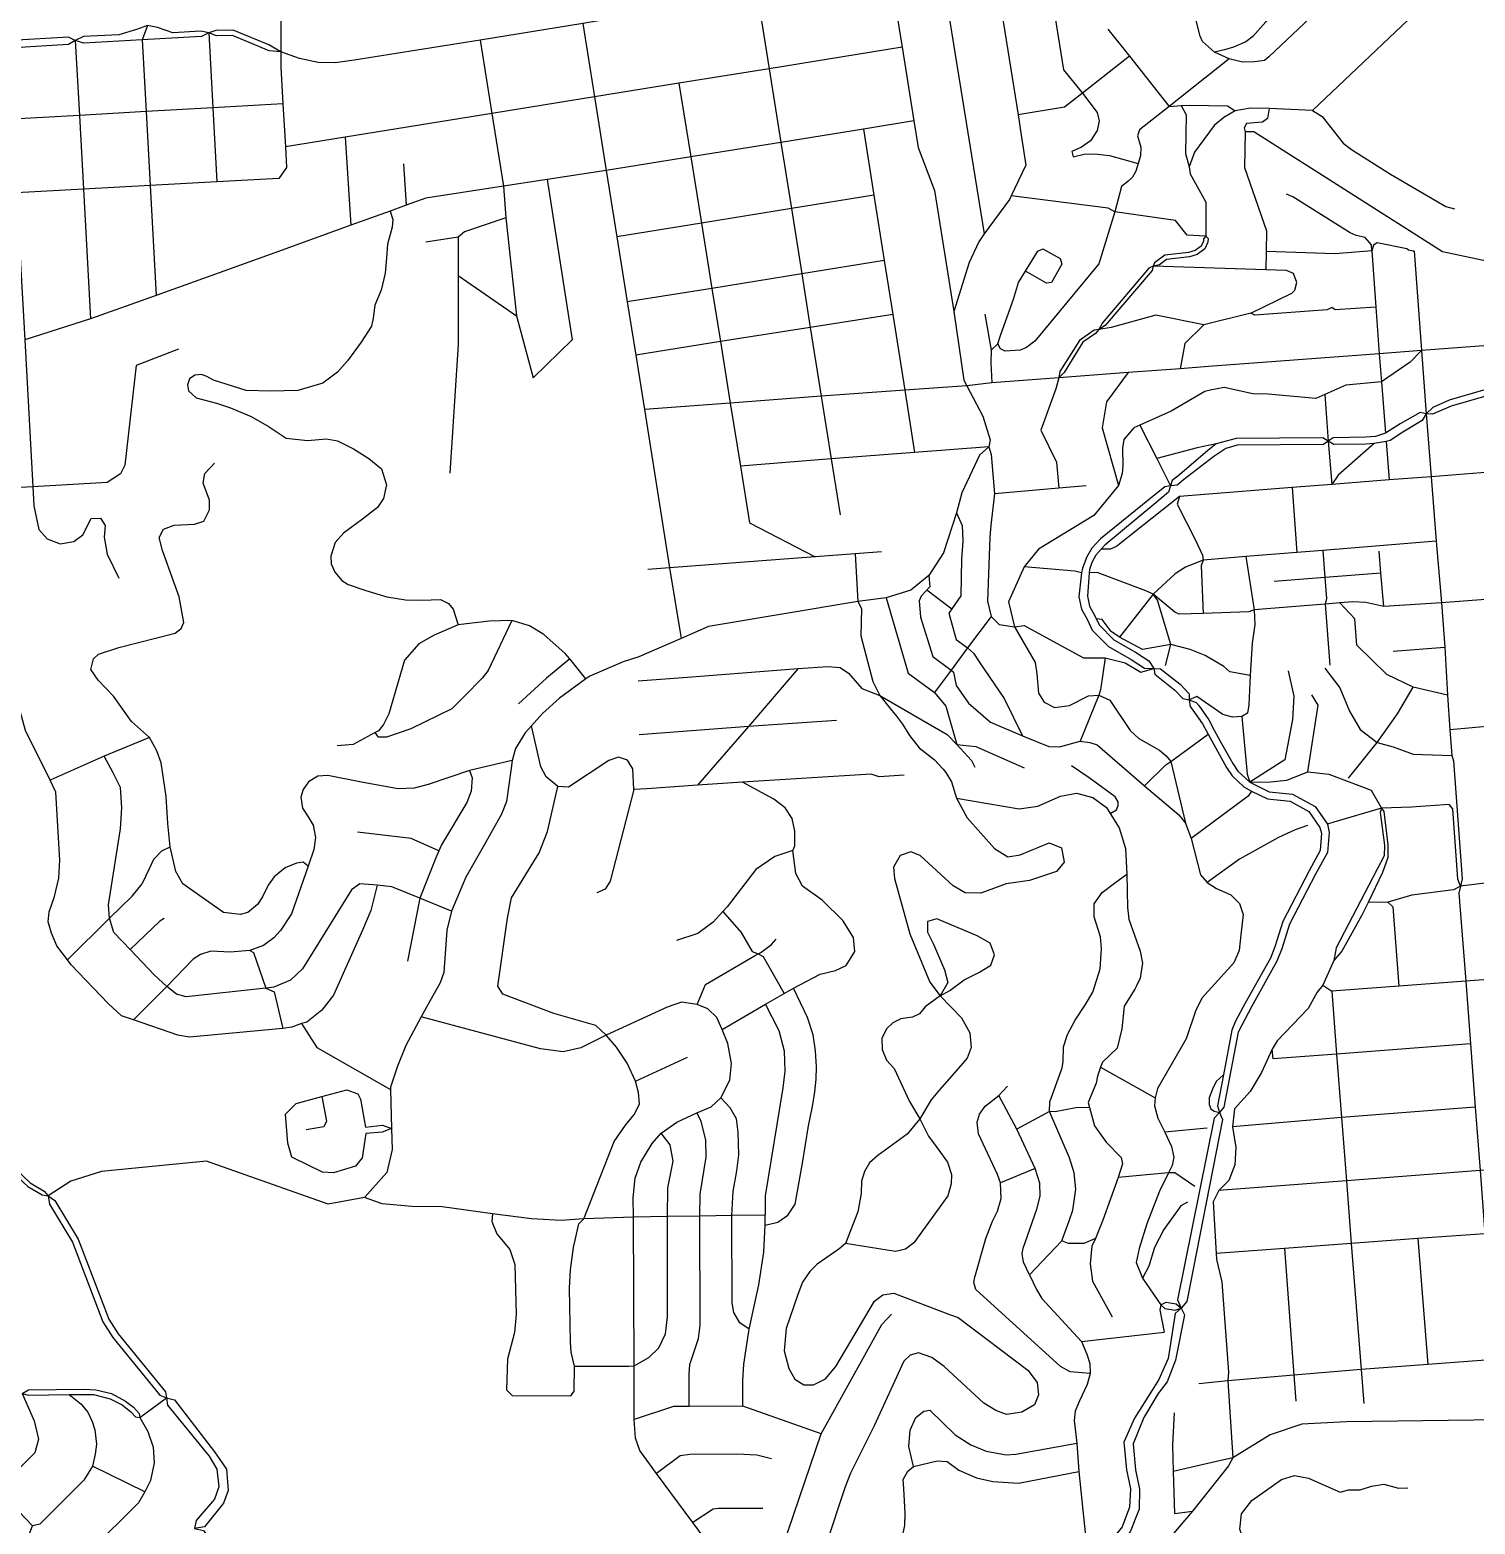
# Model space of a CAD drawing. Extents: x 0 to 264, y 89 to 356.
# Drawn here: x 92.06 to 129.51, y 171.61 to 210.33 of the extents above; entities that cross this region are included whole.
import ezdxf

# ---------------------------------------------------------------- set-up
doc = ezdxf.new("R2010")
doc.units = 0
doc.layers.get('0').update_dxf_attribs({"linetype": 'CONTINUOUS'})

msp = doc.modelspace()

# ---------------------------------------------------------------- linework, layer by layer
at = {"color": 4}
for points in [[(115.489522, 221.74178), (115.795998, 219.81473), (116.101371, 217.920756), (116.405643, 216.013549), (117.013081, 212.224496), (117.670131, 208.130069), (117.752811, 207.599799), (117.870772, 206.824792), (117.490435, 206.028838), (117.446338, 205.936232), (116.793699, 205.049879), (116.650381, 204.84152), (116.401232, 204.302431), (116.003256, 203.034635)], [(110.001623, 216.936286), (110.305895, 215.029079), (110.60796, 213.134002), (110.913333, 211.221286), (111.215399, 209.322899), (111.520772, 207.415694), (111.794174, 205.69921), (112.063169, 204.010285), (112.285859, 202.620121)], [(117.735172, 216.227423), (118.344817, 212.435062), (118.84973, 209.297544), (119.342518, 208.694514)], [(115.077215, 215.799678), (115.657091, 212.171579), (115.672529, 212.000702), (116.793699, 205.049879)], [(125.169964, 213.430556), (125.220676, 213.301572), (125.208541, 213.171484), (125.015617, 212.782328), (124.874505, 212.658856), (124.776388, 212.460417), (124.688194, 211.981963), (124.648508, 211.687613), (124.512908, 211.317197), (124.437942, 211.09671), (124.368489, 210.859689), (124.268168, 210.696528), (124.093983, 210.537778), (123.752232, 210.156338), (123.572535, 210.02625), (123.24842, 209.887343), (123.021319, 209.81348), (122.760043, 209.753951)], [(121.056798, 212.869419), (119.657811, 212.645625), (118.344817, 212.435062), (117.013081, 212.224496), (115.672526, 212.000702), (114.357325, 211.789035), (112.644149, 211.513428), (110.913333, 211.221286), (109.055738, 210.940165), (106.387855, 210.495885), (103.729894, 210.069244), (100.461188, 209.545592), (99.981631, 209.473933), (99.535147, 209.487169), (99.050077, 209.590798), (98.566111, 209.761667)], [(97.780077, 212.346867), (98.287197, 211.290738), (98.440435, 210.977647), (98.567215, 210.573056), (98.566086, 209.761667), (98.56724, 209.363688), (98.620157, 208.412292)], [(114.357325, 211.789035), (114.663801, 209.879627), (114.969174, 207.972423), (115.079419, 207.281199), (115.500548, 206.168845), (116.003256, 203.034635), (116.264532, 201.250903), (116.343907, 201.111996), (116.75401, 200.324861), (116.946937, 199.708603), (116.908351, 199.528907), (116.973395, 199.324956), (117.054974, 198.311824), (116.964576, 197.499331), (116.941433, 197.176319), (116.875289, 195.524879), (116.971199, 195.134619), (117.178447, 194.927361), (117.576422, 194.862317), (117.829982, 194.893187), (119.367873, 194.057544), (119.931214, 194.059802), (120.441641, 193.926356), (120.848436, 193.688231), (121.191294, 193.780833)], [(126.32421, 211.682101), (124.170062, 209.634887), (124.055409, 209.542284), (123.800746, 209.502595), (123.487657, 209.495991), (123.141492, 209.585289), (122.760051, 209.753951), (122.449167, 210.028454), (122.386327, 210.171772), (122.284905, 210.578567)], [(128.105738, 210.907091), (125.295643, 208.241415), (124.179982, 208.291024), (123.696016, 208.302058), (123.292526, 208.238115), (123.002588, 208.05731), (122.75454, 207.854463), (122.243012, 207.163238), (122.107412, 206.784002), (122.132784, 206.603202), (122.536272, 205.867883), (122.534014, 204.98704), (122.592482, 204.926407), (122.590224, 204.831597), (122.508645, 204.655208), (122.308002, 204.51079), (122.109563, 204.454565), (121.51756, 204.378498), (121.331248, 204.246206), (121.170294, 204.205417)], [(96.696389, 210.254452), (96.490234, 210.298549), (95.76704, 210.256659), (95.370165, 210.392258), (95.106685, 210.444072), (94.825563, 210.340442), (94.364748, 210.205947), (93.451937, 210.156338), (93.235859, 210.060424)], [(98.566111, 209.761667), (98.255226, 209.944671), (97.331389, 210.323907), (96.882701, 210.313973), (96.696389, 210.254441), (96.506769, 210.158542), (94.968881, 210.070347), (93.455242, 209.988768), (93.235859, 210.060424)], [(95.106685, 210.444072), (94.968881, 210.070347), (95.071407, 208.212752), (95.17724, 206.296728)], [(98.566111, 209.761667), (98.264046, 209.791433), (97.309339, 210.182796), (96.893724, 210.173991), (96.696389, 210.254466)], [(96.696389, 210.254452), (96.804426, 208.309766), (96.91026, 206.392639)], [(106.387855, 210.495885), (106.693228, 208.593092), (106.998603, 206.685885), (107.272006, 204.969401), (107.540998, 203.280478), (107.761484, 201.899133), (107.986381, 200.492431), (108.640121, 196.394697), (108.939982, 194.562456)], [(119.991849, 210.353673), (120.561806, 209.649218), (121.585965, 208.348351), (121.893542, 208.368192), (122.115131, 208.383632), (123.100702, 208.365993), (123.292526, 208.23811)], [(93.235859, 210.060424), (93.062778, 210.146415), (91.585519, 210.057119), (91.50394, 209.956798), (91.306605, 209.848758), (89.898801, 209.759463), (89.773125, 209.847657)], [(93.235859, 210.060424), (93.05947, 209.954591), (91.656075, 209.869704), (91.50394, 209.956798)], [(91.50394, 209.956798), (91.610877, 208.018724), (91.715607, 206.104905), (91.926173, 202.300417), (92.136736, 198.492621), (92.16318, 197.998732), (92.28996, 197.386883), (92.508242, 197.143246), (92.845585, 197.014262), (93.196159, 197.075998), (93.432077, 197.249079), (93.648155, 197.672412), (93.892895, 197.682347), (94.016367, 197.489422), (93.989923, 197.187354), (94.060478, 196.743074), (94.365851, 196.120202)], [(93.235859, 210.060424), (93.342796, 208.115738), (93.448629, 206.200815), (93.633838, 202.84171)], [(114.663801, 209.879627), (111.215399, 209.322899), (108.882657, 208.94697), (106.693228, 208.593092), (104.034167, 208.164244), (100.230782, 207.55019), (98.681867, 207.299938)], [(103.729894, 210.069244), (104.034167, 208.164244), (104.336232, 206.28019), (104.396867, 205.465494), (104.671371, 202.92329), (105.100216, 201.311535)], [(120.561806, 209.649218), (119.342518, 208.694514), (118.875088, 208.327405), (117.670131, 208.130069)], [(123.141492, 209.585278), (121.585965, 208.348351), (120.818673, 207.74091), (120.766857, 207.589879), (120.852847, 207.296633), (120.845143, 207.066224), (120.780099, 206.866685)], [(108.882657, 208.94697), (109.189131, 207.039766), (109.46474, 205.323282), (109.735936, 203.634357), (109.958629, 202.257423), (110.211085, 200.662204), (110.473465, 199.028403), (110.707178, 197.555556), (112.415947, 196.676919)], [(98.620131, 208.412292), (96.804426, 208.309766), (95.071407, 208.212752), (93.342796, 208.115738), (91.610877, 208.018724), (89.880062, 207.92171), (88.151451, 207.824697)], [(98.620131, 208.412292), (98.681867, 207.299938), (98.71053, 206.768567)], [(119.342518, 208.694514), (119.717343, 208.190702), (119.772464, 207.975731), (119.716242, 207.726579), (119.544262, 207.459792), (119.313853, 207.290018), (119.063603, 207.178673), (119.093367, 207.040869), (119.386615, 207.107014), (119.652299, 207.116948), (120.039254, 207.079463), (120.780088, 206.866696)], [(121.893542, 208.368194), (122.030242, 208.133377), (122.004898, 207.129064), (122.107424, 206.784002)], [(114.969174, 207.972423), (113.666103, 207.761857), (111.520772, 207.415694), (109.189131, 207.039766), (106.998603, 206.685885), (105.469532, 206.453272), (104.336232, 206.28019), (102.318783, 205.973717), (101.810563, 205.788508), (101.393845, 205.634167), (100.375201, 205.267058), (98.505478, 204.586857), (95.334887, 203.450252), (93.633838, 202.84171), (91.926173, 202.300417)], [(124.179982, 208.291024), (124.132577, 208.038567), (124.008004, 207.937145), (123.585772, 207.904072), (123.527343, 207.793827), (123.558213, 207.693508), (123.53507, 206.769671), (124.106127, 205.120435), (124.097322, 204.58796), (124.090695, 204.116119)], [(125.295643, 208.241415), (125.550303, 208.085972), (126.090494, 207.398056), (126.31098, 207.234897), (127.325216, 206.595486), (128.751762, 205.755435), (128.97776, 205.698107)], [(100.230782, 207.55019), (100.375201, 205.267058)], [(113.666103, 207.761857), (113.936199, 206.046476), (114.201883, 204.35204), (114.420165, 202.957467), (114.733256, 200.99955), (114.984609, 199.377873)], [(134.959547, 204.547171), (130.469349, 204.204313), (128.671283, 204.583549), (123.777595, 207.687994), (123.558213, 207.693497)], [(98.71053, 206.768567), (98.515399, 206.481937), (96.91026, 206.392639), (95.17724, 206.296728), (93.448629, 206.200815), (91.715607, 206.104905), (89.984792, 206.008994), (88.257284, 205.913081), (86.524262, 205.816067), (84.802266, 205.721258)], [(101.744419, 206.858966), (101.810563, 205.788508)], [(120.780088, 206.866685), (120.723863, 206.673758), (120.631258, 206.517215), (120.511093, 206.402562), (120.353447, 206.272474), (120.174853, 205.618732), (119.766952, 204.269357), (118.106692, 202.26955), (117.890617, 202.098673), (117.720841, 202.035833), (117.338297, 202.007171), (117.21152, 202.063395), (117.145373, 202.192379), (117.22034, 202.434912), (117.549964, 203.352135), (117.678951, 203.788699), (117.859748, 204.081944), (118.179452, 204.600088), (118.315051, 204.656312), (118.757127, 204.40606), (118.804532, 204.264949), (118.537742, 203.787595), (118.40545, 203.766654), (117.859748, 204.08195)], [(105.469532, 206.453272), (106.11776, 202.297109), (105.100216, 201.311535)], [(95.17724, 206.296728), (95.334887, 203.450252)], [(113.936199, 206.046476), (111.794174, 205.69921), (109.46474, 205.323282), (107.272006, 204.969401)], [(122.534053, 204.98704), (122.055599, 205.013484), (121.752431, 205.390516), (120.174853, 205.618718), (120.002873, 205.710234), (117.490435, 206.028838)], [(126.840147, 204.610008), (126.82691, 204.758838), (126.663749, 204.955069), (126.434444, 205.00027), (126.280105, 205.069722), (124.790719, 206.008994), (124.628664, 206.077343)], [(101.393845, 205.634167), (101.469912, 205.418092), (101.450072, 205.217449), (101.3266, 204.781988), (101.303458, 204.427006), (101.271488, 204.029028), (101.166755, 203.585851), (100.996981, 203.2), (100.957295, 202.862657), (100.913198, 202.655399), (100.645307, 202.236476), (100.291426, 201.754715), (100.03015, 201.465877), (99.655322, 201.17704), (99.001583, 200.990731), (98.294924, 200.971991), (97.668743, 200.98963), (96.817668, 201.258622), (96.643484, 201.353431), (96.507884, 201.397529), (96.339211, 201.384292), (96.199204, 201.289483), (96.14739, 201.137348), (96.174935, 200.974187), (96.370067, 200.798901), (96.89813, 200.662199), (97.263035, 200.53983), (97.793305, 200.310524), (98.26294, 200.045941), (98.706116, 199.749387), (99.255128, 199.693163), (99.752322, 199.733953), (100.035648, 199.679933), (100.443546, 199.475985), (100.845933, 199.227937), (101.173356, 198.960046), (101.299033, 198.544431), (101.221865, 198.191653), (101.071934, 197.955733), (100.682775, 197.653667), (100.188886, 197.294274), (99.9684, 197.050637), (99.860362, 196.692348), (99.869168, 196.495012), (99.966182, 196.27673), (100.146979, 196.06286), (100.311241, 195.960334), (100.76434, 195.801584), (101.315557, 195.638423), (101.794011, 195.559048), (102.216241, 195.555746), (102.703517, 195.567881), (102.908568, 195.466459), (103.034245, 195.319836), (103.164332, 194.91855)], [(104.396867, 205.465494), (103.321996, 205.098385), (103.159938, 204.957274), (102.326502, 204.827189)], [(103.159938, 204.957274), (103.158809, 203.967292), (103.157709, 202.182456), (102.94053, 198.848706)], [(122.534053, 204.98704), (122.477829, 204.919792), (122.4767, 204.858056), (122.417168, 204.731276), (122.257315, 204.616623), (122.086438, 204.567014), (121.474588, 204.489843), (121.202289, 204.295815), (121.170319, 204.205417)], [(126.840147, 204.610008), (125.88875, 204.531736), (124.097299, 204.58796)], [(127.931553, 204.597883), (127.899583, 204.597883), (127.788238, 204.622126), (127.740833, 204.656303), (126.976849, 204.81395), (126.877631, 204.755521), (126.840147, 204.609999)], [(126.840147, 204.610008), (126.943776, 203.14598), (127.028662, 201.939923), (127.08599, 201.211217), (127.189617, 199.879481)], [(127.931553, 204.597883), (128.122274, 202.022606), (128.24795, 200.38329), (128.371422, 198.752796), (128.50151, 197.079306), (128.645928, 195.486294), (128.730815, 194.33205), (128.796963, 193.090713), (128.862006, 192.19223), (128.911615, 191.526363), (128.953506, 191.38856), (129.175095, 188.329313), (129.135409, 188.143004), (129.092412, 187.958897), (129.271006, 185.681276), (129.394478, 184.057397), (129.516849, 182.412569), (129.641422, 180.777665), (129.765998, 179.13394), (129.890574, 177.505651), (130.014046, 175.878465), (130.13421, 174.314115), (130.263194, 172.614167), (130.385563, 171.016744)], [(114.201883, 204.35204), (112.063169, 204.010285), (109.735936, 203.634357), (107.540998, 203.280478)], [(121.170347, 204.205417), (121.059002, 204.159115), (119.85625, 202.742492), (119.76144, 202.571615), (119.678758, 202.46027), (119.34803, 202.243092), (118.864061, 201.451546), (118.725157, 201.314843)], [(121.170347, 204.205417), (121.142774, 204.09848), (119.931203, 202.671937), (119.761429, 202.571615)], [(123.699324, 202.989437), (124.765373, 203.510885), (124.844748, 203.588056), (124.892153, 203.789799), (124.807266, 204.021312), (124.629774, 204.099583), (124.090687, 204.116122), (121.170347, 204.205417)], [(103.158838, 203.967292), (104.671371, 202.92329)], [(114.420165, 202.957467), (112.285859, 202.620121), (109.958629, 202.257423), (107.761484, 201.899133)], [(116.806926, 202.961875), (116.9767, 202.032526), (116.961262, 201.700694), (116.988807, 201.183655)], [(126.943776, 203.14598), (125.88875, 203.078732), (125.803863, 203.134956), (125.681492, 203.076528), (123.804053, 202.93652), (123.699324, 202.989437), (122.48224, 202.688472), (121.242006, 202.93652), (120.080044, 202.622328), (119.76144, 202.571615)], [(112.285859, 202.620121), (112.569185, 200.839697), (112.829357, 199.212508), (113.060867, 197.76171)], [(119.76144, 202.571615), (119.644583, 202.549574), (119.259835, 202.282786), (118.750512, 201.479113), (118.725168, 201.314852)], [(122.48224, 202.688472), (121.993863, 202.20671), (121.874799, 201.551867)], [(117.145373, 202.192379), (116.9767, 202.032526)], [(129.855296, 202.15269), (128.122274, 202.022606)], [(95.913662, 202.055676), (94.81454, 201.638958), (94.577518, 199.510165), (94.523498, 199.050453), (94.413256, 198.823351), (94.068194, 198.599558)], [(128.122274, 202.022606), (127.028662, 201.939923), (122.603506, 201.606988), (121.874799, 201.551867), (120.52322, 201.450442), (118.725157, 201.314843), (116.988827, 201.183655), (116.343907, 201.111996), (114.733256, 200.99955), (112.569185, 200.839697), (110.211085, 200.662204), (107.986381, 200.492431)], [(128.122274, 202.022606), (127.826824, 201.723845), (127.08599, 201.211217), (126.163256, 201.121919), (125.618655, 200.883794), (125.383838, 200.781268), (124.148012, 200.893717), (123.757752, 200.89922), (123.014715, 201.068994), (122.64981, 200.994027), (122.510903, 200.965373), (121.637778, 200.453845), (120.826389, 200.091147), (120.670947, 200.022796), (120.414079, 199.720731), (120.372186, 199.492526), (120.380991, 199.032814), (120.366655, 198.837683), (120.274052, 198.522387), (119.63466, 197.745175), (118.200399, 196.873151), (117.828881, 196.417847), (117.425391, 195.512752), (117.576422, 194.862317), (118.111103, 193.940687), (118.157405, 193.648542), (118.199298, 193.148037), (118.343714, 192.908812), (118.610504, 192.769905), (118.99966, 192.820617), (119.495756, 193.077482), (119.764748, 193.088517), (120.051381, 192.958421), (120.572829, 192.177899), (120.795519, 191.967335), (121.333506, 191.670782), (121.510998, 191.523056), (121.626754, 191.375329), (122.009298, 189.777909), (122.15151, 189.379931), (122.400658, 188.437353), (122.567127, 188.235607), (122.80856, 188.082369), (123.187796, 187.921415), (123.410486, 187.694313), (123.500885, 187.405478), (123.44466, 186.88072), (123.401667, 186.473925), (123.260556, 186.158629), (122.433732, 185.242508), (122.267266, 184.904064), (122.02473, 184.189689), (121.281692, 182.897639), (121.224367, 182.655106), (121.206728, 182.450051), (121.292716, 182.12704), (121.469105, 181.765442), (121.649905, 181.396129), (121.708333, 181.121623), (121.664236, 180.903341), (121.57053, 180.718133), (121.335713, 180.241883), (121.004982, 179.396319), (120.812058, 178.755808), (120.726067, 178.388699), (120.890329, 177.9808)], [(120.52322, 201.450442), (119.962083, 200.690869), (119.852942, 200.017284), (120.274072, 198.522387)], [(118.725157, 201.314843), (118.647986, 201.033724), (118.256623, 199.958856), (118.663421, 199.133133), (118.725157, 198.455139)], [(129.946798, 200.953246), (129.73072, 200.991831), (128.837752, 200.733863), (128.415519, 200.548655), (128.24795, 200.38329), (128.139912, 200.208004), (127.643819, 199.905939), (127.315296, 199.692065), (127.206155, 199.668923), (126.89527, 199.61159), (126.6825, 199.600555), (125.855676, 199.588419), (125.710157, 199.67551)], [(125.618655, 200.883794), (125.710157, 199.67553), (125.798351, 198.551049)], [(129.946798, 200.953246), (129.788048, 200.8408), (128.891769, 200.582829), (128.408907, 200.371162), (128.24795, 200.383298)], [(128.24795, 200.38329), (128.093611, 200.418567), (127.57106, 200.12091), (127.189617, 199.879481), (126.933853, 199.796798), (126.675885, 199.779159), (125.83473, 199.76152), (125.710157, 199.67553), (125.581173, 199.584028), (123.346546, 199.56859), (123.056605, 199.482603), (122.739105, 199.279756), (121.96079, 198.672315), (121.79322, 198.535615), (121.620139, 198.512472)], [(120.826389, 200.091147), (121.261849, 199.225738), (121.620139, 198.512467)], [(116.908351, 199.528907), (114.984609, 199.377873), (112.829357, 199.212508), (110.473465, 199.028403)], [(116.908351, 199.528907), (116.673534, 199.315036), (116.210512, 198.333871), (116.070504, 197.820139), (115.739774, 196.779444), (115.356129, 196.190746), (114.892006, 195.817022), (114.249287, 195.614174), (113.515069, 195.521572), (113.613187, 195.33526), (113.597749, 194.630808), (113.902019, 193.444591), (114.083919, 193.079689), (114.323151, 192.78644), (114.516075, 192.547215), (114.67152, 192.344367), (114.852317, 192.048915), (115.110285, 191.731415), (115.498341, 191.428246), (115.72875, 191.171381), (115.80151, 191.086494), (115.94152, 190.843958), (116.073812, 190.425036), (116.353827, 189.911301), (117.06159, 189.119758), (117.406649, 188.899272), (117.724149, 188.95329), (118.474905, 189.267482), (118.791301, 189.138498), (118.866268, 188.762569), (118.662317, 188.52224), (117.962274, 188.291831), (117.362551, 188.205841), (116.704401, 187.965512), (116.302014, 187.971015), (115.987822, 188.151815), (115.136744, 188.934542), (114.890903, 189.031555), (114.6175, 188.933438), (114.441111, 188.632473), (114.470877, 188.343639), (114.865548, 186.909374), (115.386996, 185.65922), (115.654887, 185.302031), (116.205, 184.728776), (116.423282, 184.341824), (116.453048, 183.964792), (116.353827, 183.681466), (115.95144, 183.223958), (115.630633, 182.861258), (115.416762, 182.602189), (115.127924, 182.112708)], [(125.710157, 199.67553), (125.57125, 199.758213), (123.323395, 199.741674), (122.800841, 199.603871), (122.589174, 199.429689), (121.850548, 198.805713), (121.663133, 198.652474), (121.620139, 198.512467), (121.569426, 198.35151), (121.185782, 198.036217), (119.915782, 196.982292), (119.823176, 196.876458), (119.683169, 196.717708), (119.580643, 196.525885), (119.522215, 196.347292), (119.51228, 196.264609), (119.470399, 195.654967), (119.524419, 195.401407), (119.661119, 195.147847), (119.6975, 195.072883), (119.776875, 194.905314), (120.149496, 194.529383), (120.717248, 194.207474), (121.06231, 193.979272), (121.191294, 193.780833)], [(122.800841, 199.603871), (122.306952, 199.499141), (121.261849, 199.225738)], [(126.89527, 199.61159), (125.962613, 198.794689), (125.798351, 198.551049)], [(127.206155, 199.668915), (127.283326, 198.667909)], [(99.271667, 188.664452), (99.14599, 188.761466), (98.971806, 188.735022), (98.67966, 188.613756), (98.390826, 188.388859), (98.236484, 188.168373), (98.090965, 187.864104), (97.963081, 187.663461), (97.705113, 187.45951), (97.508881, 187.409901), (97.074522, 187.460599), (96.028315, 188.202536), (95.842006, 188.524444), (95.699792, 189.164956), (95.632544, 189.764678), (95.590651, 190.46803), (95.461667, 191.338951), (95.35473, 191.65204), (95.158498, 191.998202), (94.692171, 192.409411), (94.230252, 193.067562), (93.834478, 193.477665), (93.638246, 193.758786), (93.707701, 194.037701), (93.841093, 194.153454), (94.368056, 194.325435), (95.829879, 194.702467), (95.98091, 194.821528), (96.052569, 194.974766), (95.932405, 195.639532), (95.784678, 196.044123), (95.49474, 196.841181), (95.415365, 197.175216), (95.521199, 197.395702), (95.796806, 197.498231), (96.32928, 197.523574), (96.569609, 197.602949), (96.716232, 197.898399), (96.716232, 198.144243), (96.554174, 198.583011), (96.594964, 198.834364), (96.847423, 199.106663)], [(130.10224, 198.887292), (128.371422, 198.752796), (127.283326, 198.667909), (125.798351, 198.551049), (124.774192, 198.470574), (121.850548, 198.241268), (120.233282, 196.949218), (120.067917, 196.875355), (119.823176, 196.876484)], [(94.068194, 198.599558), (92.136736, 198.492621), (90.405921, 198.39671), (88.67731, 198.3008), (86.949799, 198.204887), (85.223395, 198.108976), (83.492577, 198.013063), (81.766173, 197.917153), (80.033151, 197.821242), (78.302335, 197.725329), (76.568213, 197.627215), (74.892518, 197.532405), (72.943421, 197.42216), (71.212603, 197.324046)], [(119.431813, 198.515772), (118.725157, 198.455139), (117.054974, 198.311824)], [(121.620139, 198.512467), (121.470208, 198.493727), (121.076641, 198.170715), (119.806641, 197.139941), (119.583951, 196.902919), (119.448351, 196.674717), (119.33921, 196.382572), (119.309444, 196.261304), (119.244401, 195.640633), (119.312752, 195.323133), (119.464887, 195.04091), (119.591667, 194.774123), (120.012796, 194.349689), (120.601492, 194.015651), (120.94545, 193.788549), (121.191294, 193.780845), (121.356659, 193.778576), (121.870391, 193.373982), (122.100797, 193.128141), (122.1052, 192.974903)], [(124.774192, 198.470574), (124.892153, 196.788264)], [(121.850548, 198.241268), (121.796528, 198.037317), (122.262855, 197.127814), (122.448063, 196.721016), (122.469004, 196.587621), (122.413889, 196.439897), (122.46901, 195.210687)], [(116.070504, 197.820139), (116.221535, 197.492716), (116.239174, 197.085921), (116.201692, 196.61849), (116.184053, 195.66599), (115.874269, 195.219506), (116.062785, 194.530486), (116.362647, 194.314411)], [(114.129123, 196.807006), (113.446718, 196.75519), (112.415947, 196.676919), (108.640121, 196.394697), (108.072369, 196.345088)], [(113.446718, 196.75519), (113.515069, 195.521572)], [(146.356476, 196.842284), (142.774678, 196.568881), (139.192881, 196.294375), (137.40474, 196.157675), (135.61329, 196.019869), (133.831762, 195.884272), (132.084408, 195.750877), (130.350285, 195.618585), (128.645928, 195.486294), (127.145519, 195.387076), (126.684704, 195.495113), (126.347361, 195.514953), (126.012222, 195.480779), (125.630782, 195.448812), (123.787518, 195.305494), (123.646407, 195.253681), (122.46901, 195.210687), (121.840625, 195.194149), (121.731484, 195.243758), (121.171451, 195.705676), (120.980728, 195.798282), (119.721754, 196.274532), (119.512292, 196.264598)], [(128.50151, 197.079306), (125.566839, 196.842284), (124.892153, 196.788264), (123.574748, 196.684635), (123.083063, 196.644949), (122.46901, 196.587621), (122.011502, 196.412335), (121.743611, 196.232639), (121.171451, 195.705676), (120.299426, 194.596633)], [(125.566839, 196.842284), (125.619756, 196.140036), (125.661649, 195.594331), (125.630782, 195.448812), (125.752047, 193.867924)], [(127.145519, 195.387076), (127.073863, 196.251381), (127.027562, 196.821338)], [(119.309444, 196.261301), (119.137464, 196.302091), (117.828881, 196.417847)], [(123.574748, 196.684635), (123.787518, 195.305494), (123.805157, 194.927361), (123.733498, 194.437883), (123.684992, 193.597829), (123.654123, 192.842665), (123.616641, 192.629897), (123.471119, 192.537292), (123.606718, 191.044601), (123.677274, 190.841754)], [(115.356129, 196.190746), (115.384792, 195.901911), (115.15659, 195.660478), (115.109185, 195.533699), (115.145563, 195.109262), (115.459756, 194.093925), (115.936006, 193.741147), (115.996641, 193.690435), (116.062785, 193.340965), (116.384697, 192.888966), (116.955756, 192.390669), (117.785885, 192.038994), (118.463881, 191.763385), (118.742796, 191.753479), (119.281883, 191.901202), (119.527726, 191.861502), (119.716242, 191.800869), (120.947657, 190.74474), (121.837317, 189.989576), (122.009298, 189.777909)], [(127.073863, 196.251381), (125.619756, 196.140036), (124.307865, 196.039715)], [(114.249287, 195.614174), (114.825859, 193.659565), (115.503853, 193.164576), (115.793794, 192.80849), (116.08704, 191.81079)], [(115.308724, 195.821433), (115.952544, 195.331952)], [(121.493359, 193.863516), (121.626754, 194.40591), (121.282796, 195.555746), (121.171451, 195.705676)], [(113.515069, 195.521572), (109.648845, 194.867829), (108.939982, 194.562456), (107.840859, 194.08841), (107.436268, 193.952814), (106.569756, 193.585702), (106.471641, 193.514046), (105.79034, 193.017953), (105.342752, 192.613359), (105.059426, 192.299167)], [(128.796963, 193.090713), (127.91171, 193.30348), (127.227101, 193.624287), (126.448783, 194.390478), (126.39697, 195.072883), (126.012222, 195.480782)], [(106.471641, 193.514046), (106.051615, 194.031085), (105.934756, 194.175504), (105.376926, 194.667189), (105.010921, 194.892083), (104.554514, 195.029887), (103.963611, 195.011147), (103.164349, 194.918542), (102.537065, 194.650651), (102.141294, 194.419141), (101.767569, 193.999115), (101.366283, 192.607847), (101.221867, 192.33224), (101.092881, 192.171286), (101.010201, 192.126085), (100.442449, 191.814097), (100.023524, 191.776615)], [(104.554514, 195.029887), (103.934949, 193.732328), (103.779506, 193.529481), (103.323099, 193.067562), (102.994576, 192.734627), (101.935139, 192.223099), (101.301242, 192.004817), (101.09178, 192.003688), (101.010201, 192.126057)], [(116.971188, 195.134619), (116.362647, 194.314411), (115.936006, 193.741147), (115.503853, 193.164576)], [(123.684992, 193.597829), (123.156926, 193.700355), (123.005895, 193.834853), (122.520826, 194.115972), (122.131667, 194.271415), (121.626754, 194.40591), (120.893637, 194.272518), (120.299426, 194.596633), (120.084452, 194.742153), (119.847431, 195.048629), (119.6975, 195.072872)], [(99.096381, 184.579949), (98.84723, 184.492855), (98.614617, 184.455373), (96.195885, 184.231579), (95.893819, 184.280088), (94.742881, 184.678063), (94.435303, 184.786103), (94.085833, 185.098092), (93.127822, 186.104609), (93.035216, 186.230285), (92.758506, 186.600702), (92.618498, 186.924817), (92.538019, 187.219167), (92.55786, 187.477135), (92.702278, 187.870702), (92.814724, 188.346952), (92.840096, 188.812178), (92.732056, 190.577171), (92.58764, 190.886952), (91.947117, 192.174591), (91.580008, 193.525069), (90.371744, 194.760895), (90.037708, 194.733322), (89.785252, 194.535987)], [(106.051615, 194.031085), (105.446381, 193.531685), (104.719879, 192.866919)], [(116.362647, 194.314411), (116.512577, 194.181016), (116.68125, 193.92966), (117.305226, 193.003619), (117.785885, 192.038994)], [(119.931214, 194.059748), (119.809949, 193.229619), (119.764748, 193.088508), (119.281883, 191.901188)], [(127.386952, 194.235036), (128.730815, 194.33205)], [(107.82322, 193.463333), (109.099835, 193.561451), (111.971667, 193.780833), (112.736754, 193.839262), (113.06197, 193.812818), (113.275841, 193.658479), (113.617595, 193.262704), (114.083922, 193.079703)], [(111.971667, 193.780833), (110.68072, 192.279324), (109.358907, 190.759072)], [(121.191294, 193.780833), (121.216637, 193.633107), (121.73478, 193.225208), (121.937628, 193.006926), (122.105197, 192.974956), (122.288213, 192.899992), (122.351049, 192.821718), (122.611224, 192.450201), (122.753436, 192.181206), (122.907778, 191.902292), (123.232994, 191.321312), (123.367492, 191.126181), (123.677274, 190.841754), (124.177778, 190.591502), (124.778603, 190.528662), (125.372811, 190.205651), (125.687006, 189.74704), (125.727796, 189.536476), (125.687006, 189.012822), (125.38053, 188.452785), (124.703637, 187.157431), (124.508506, 186.514715), (124.378421, 186.196111), (123.722474, 185.015409), (123.460095, 184.524828), (123.371901, 184.359463), (123.004792, 182.419185), (122.893447, 182.280278)], [(124.671667, 193.719097), (124.81829, 193.066458), (124.7775, 192.464532), (124.582369, 191.42053), (123.677274, 190.841754)], [(125.623063, 193.791857), (126.012222, 193.283637), (126.258063, 192.673994), (126.534774, 192.198845), (126.97795, 191.863706)], [(126.234912, 190.945383), (126.97795, 191.863706), (127.503812, 192.611155), (127.91171, 193.30348)], [(114.083922, 193.079689), (115.830172, 192.075373), (116.08704, 191.81079)], [(122.105208, 192.974956), (122.128351, 192.794159), (122.20001, 192.707065), (122.449158, 192.349879), (122.592473, 192.079784), (122.741312, 191.809689), (123.07204, 191.22099), (123.22197, 191.001605), (123.522935, 190.716078), (123.715859, 190.605833), (124.131476, 190.40409), (124.722379, 190.343454), (125.206345, 190.081078), (125.487464, 189.66546), (125.534869, 189.513326), (125.500694, 189.069046), (125.21296, 188.542083), (124.527248, 187.23019), (124.327708, 186.574244), (124.326579, 186.570942), (124.207518, 186.278797), (123.55598, 185.106914), (123.300216, 184.640584), (123.210947, 184.411276), (122.992665, 183.257032), (122.84053, 182.454463), (122.893447, 182.280278), (122.971718, 182.099481), (122.04678, 177.376667), (121.894645, 177.211301)], [(123.471119, 192.537292), (123.224174, 192.521854), (122.980537, 192.591309), (122.304748, 193.05984), (122.105208, 192.974953)], [(125.182091, 191.108542), (125.443367, 192.836049), (125.283516, 193.10284)], [(139.440928, 193.020157), (137.652785, 192.882353), (135.865746, 192.745651), (134.072091, 192.616667), (132.330252, 192.481067), (130.59723, 192.345468), (128.862006, 192.19223)], [(112.961649, 192.439174), (110.68072, 192.279324)], [(105.059426, 192.299167), (104.894061, 192.115062), (104.644912, 191.711572), (104.56223, 191.39848), (104.533567, 191.204452), (104.408992, 190.335738), (104.283315, 190.009419), (103.840139, 189.224488), (103.361685, 188.37341), (102.98796, 187.494774), (102.87, 187.004192), (102.788421, 185.902865), (102.691407, 185.633871), (102.426824, 185.159828), (102.204131, 184.75303), (101.805051, 184.009992), (101.587873, 183.47421), (101.405972, 182.938428), (101.407101, 182.872284), (101.434621, 181.862456), (101.448972, 181.321162), (101.308964, 180.726952), (100.732392, 180.073213), (99.78981, 179.905643), (96.634653, 181.017994), (93.91716, 180.747899), (93.12231, 180.502058), (92.534715, 180.114002)], [(114.720026, 191.015939), (114.066283, 190.972942), (113.859028, 191.04901), (110.525278, 190.834035), (109.358907, 190.759072), (108.048117, 190.668673), (107.714079, 190.645531), (107.688736, 191.183508), (107.549829, 191.41171), (107.315011, 191.482266), (107.063656, 191.401787), (106.021861, 190.706155), (105.74515, 190.725995), (105.440867, 190.974046), (105.30527, 191.238629), (105.059426, 192.299167)], [(110.68072, 192.279324), (107.851883, 192.067657)], [(120.947657, 190.74474), (121.499974, 191.288238), (121.626754, 191.375329), (122.592482, 192.079784)], [(95.158498, 191.998202), (93.987716, 191.509828), (92.587631, 190.886952)], [(116.08704, 191.81079), (116.573213, 191.763385), (117.82447, 191.213272)], [(116.08704, 191.81079), (116.465172, 191.399583), (116.552266, 191.225399)], [(126.97795, 191.863706), (127.388056, 191.749053), (127.908403, 191.564949), (128.911615, 191.526363)], [(94.656893, 186.500383), (94.23356, 186.94356), (94.122215, 187.313976), (94.100173, 187.657935), (94.408854, 189.631286), (94.441927, 190.170373), (94.405546, 190.698439), (94.31184, 190.893567), (94.223637, 191.083187), (93.987716, 191.509828)], [(104.56223, 191.39848), (103.453187, 191.137204), (102.379419, 190.781119), (102.015617, 190.686312), (101.607716, 190.66427), (100.696006, 190.828532), (99.779887, 191.010433), (99.519715, 190.991693), (99.279383, 190.842863), (99.144887, 190.647735), (99.083151, 190.445988), (99.128351, 190.168177), (99.276075, 189.935564), (99.402855, 189.719489), (99.461283, 189.407501), (99.420494, 189.092205), (99.271667, 188.664461), (98.841718, 187.423117), (98.55178, 186.997577), (98.382006, 186.802449), (98.116319, 186.605113), (97.763542, 186.478333), (97.25091, 186.434236), (96.750409, 186.454076), (96.482518, 186.374701), (96.294002, 186.252333), (95.609393, 185.540162), (94.742881, 184.678063)], [(103.453187, 191.137204), (103.520435, 190.949792), (103.498393, 190.602526), (103.385945, 190.313688), (102.728897, 189.212361), (102.659445, 189.055815), (102.578958, 188.873915), (102.169956, 187.827708), (101.843637, 186.197215)], [(120.05579, 190.022647), (120.216744, 190.121867), (120.263048, 190.231008), (120.26635, 190.328022), (120.18367, 190.461415), (119.958773, 190.624576), (119.515596, 190.949792), (119.053678, 191.262883)], [(123.677274, 190.841754), (124.213056, 190.846157), (124.633081, 190.893562), (125.182091, 191.108536), (125.725589, 191.047909), (126.178688, 190.875928), (126.821407, 190.633395), (127.084887, 190.163758), (127.152135, 190.073359), (127.25466, 189.211258), (127.249157, 188.884938), (127.117969, 188.495782), (126.743141, 187.722978), (126.574463, 187.391147), (126.060728, 186.459591), (125.851268, 186.220365)], [(104.05401, 179.655391), (104.030867, 179.456952), (104.164263, 179.136147), (104.49499, 178.723838), (104.628386, 178.337986), (104.660356, 177.041528), (104.617362, 176.572994), (104.442074, 175.887284), (104.410104, 175.092431), (104.556727, 174.943603), (106.075875, 174.9381), (106.165173, 175.059365), (106.178409, 175.704288), (106.092405, 176.069185), (106.072565, 176.327153), (106.048322, 177.728341), (106.067061, 178.196875), (106.149744, 178.775651), (106.284243, 179.389704), (106.416534, 179.524203), (107.204756, 181.52401), (107.495797, 181.94955), (107.72731, 182.231772), (107.85519, 182.506276), (107.829847, 182.797317), (107.753779, 183.090563), (107.543202, 183.559097), (107.263187, 183.973611), (106.996397, 184.278984), (106.727405, 184.532544), (105.639306, 184.843428), (104.316389, 185.341728), (104.186301, 185.555599), (104.437657, 187.317284), (104.542387, 187.840939), (105.263377, 189.00841), (105.475044, 189.557423), (105.745139, 190.725998)], [(107.714079, 190.645522), (107.095617, 188.270885), (106.969938, 188.066937), (106.749452, 187.967716)], [(111.608966, 185.361572), (111.847091, 185.499375), (112.541623, 185.859869), (112.939601, 185.95909), (113.217412, 186.089174), (113.437899, 186.447467), (113.407032, 186.813472), (113.12591, 187.256649), (112.592335, 187.780303), (112.080808, 188.146312), (111.912135, 188.46822), (111.83276, 189.063534), (111.881268, 189.185903), (111.885671, 189.567343), (111.811808, 189.895869), (111.637626, 190.170373), (111.342173, 190.398578), (110.525272, 190.834035)], [(116.073812, 190.425036), (117.695486, 190.145018), (118.180556, 190.218881), (118.768151, 190.471338), (119.182665, 190.550713), (119.608202, 190.439367), (119.958776, 190.178092), (120.05579, 190.022647), (120.287299, 189.653333), (120.453768, 189.119758), (120.485738, 188.450581), (120.502276, 187.590687), (120.539758, 187.288619), (120.836315, 186.45849), (120.895844, 186.148706), (120.837415, 185.760651), (120.735993, 185.563315), (120.691893, 185.477328), (120.417387, 185.035252), (120.354547, 184.447657), (120.23659, 183.946049), (119.854046, 183.582248), (119.806641, 183.449956), (119.723958, 183.21955), (119.696385, 183.040954), (119.485822, 182.538246), (119.5211, 182.404853), (119.648992, 181.928603), (119.949956, 181.507474), (120.343524, 181.110599), (120.37329, 180.947438), (120.261944, 180.59356), (119.867274, 179.491129), (119.677657, 179.009367), (119.373385, 178.885895), (118.977613, 178.882593), (118.800121, 178.956456), (117.966685, 178.072299), (118.146381, 177.691963), (118.288593, 177.460453), (119.309444, 176.344792), (119.456067, 176.018472), (119.528827, 175.77704), (119.53433, 175.517968), (119.459375, 175.229133), (119.263143, 174.803593), (119.151798, 174.542317), (119.124225, 174.295373), (119.189269, 173.711085), (119.245504, 172.972456), (119.471502, 170.802873)], [(123.715859, 190.605833), (123.629869, 190.474645), (122.15151, 189.379931)], [(129.135409, 188.143004), (129.068158, 188.321597), (128.932562, 190.15053), (128.84216, 190.256363), (127.862101, 190.188012), (127.084887, 190.163769), (125.849061, 189.803264), (125.687006, 189.74704)], [(127.084887, 190.163758), (127.05402, 190.05572), (127.166466, 189.206849), (127.15656, 188.931242), (126.976863, 188.580669), (125.916326, 186.547785), (125.851282, 186.220365)], [(102.659437, 189.055815), (101.942855, 189.378827), (100.548282, 189.544192)], [(125.168863, 189.712865), (124.849159, 189.598213), (124.420311, 189.399774), (123.409383, 188.83974), (122.567127, 188.235607)], [(93.035216, 186.230285), (94.122215, 187.313976), (94.71091, 187.882829), (94.969982, 188.20474), (95.16401, 188.603819), (95.273151, 188.845252), (95.482613, 189.055815), (95.699792, 189.164956)], [(111.83276, 189.063534), (111.36974, 188.914704), (110.878056, 188.575157), (110.128403, 187.605018), (110.022569, 187.489262), (109.770113, 187.20704), (109.368827, 186.917101), (108.817613, 186.732994)], [(102.98796, 187.494774), (102.169956, 187.827708), (101.442353, 188.123161), (101.065322, 188.167258), (100.613326, 188.202536), (100.395044, 188.051502), (99.12284, 186.003187), (98.814159, 185.709938), (98.38421, 185.523629), (98.175851, 185.500487), (96.114306, 185.273377), (95.857438, 185.341728), (95.609393, 185.540165), (95.279766, 185.848845), (94.656893, 186.500383)], [(118.487032, 182.305633), (118.48929, 182.558092), (118.812302, 183.435625), (118.840964, 183.602091), (118.849769, 183.979123), (118.947887, 184.296623), (119.14963, 184.673655), (119.419726, 185.076042), (119.610449, 185.400157), (119.795657, 186.003187), (119.834239, 186.514715), (119.806695, 186.825599), (119.639125, 187.348151), (119.640254, 187.68329), (119.851921, 187.98205), (120.170524, 188.224583), (120.48582, 188.450581)], [(130.903706, 188.362387), (129.135409, 188.143004), (128.957917, 188.051502), (127.870921, 187.910391), (127.248048, 187.725183), (126.743133, 187.722925)], [(101.065322, 188.167258), (100.898853, 187.513516), (100.682778, 186.999784), (99.929817, 185.314167), (99.627752, 184.927215), (99.239697, 184.621842), (99.096381, 184.579949)], [(110.022569, 187.489262), (110.492204, 186.941356), (110.776631, 186.446363), (110.93428, 186.387935), (111.06216, 186.31848), (111.608966, 185.361572)], [(151.815713, 187.41099), (150.79045, 187.317284), (148.889861, 187.180581), (147.110537, 187.046085), (145.311371, 186.913794), (143.515512, 186.769375), (139.935921, 186.497076), (136.355226, 186.223673), (134.961754, 186.112328), (134.644254, 185.988856), (133.94421, 185.954678), (133.896806, 186.008699), (132.793272, 185.946963), (131.098838, 185.817978), (129.271006, 185.681276), (127.534678, 185.551188), (125.798351, 185.422204)], [(127.248048, 187.725183), (127.383644, 187.603915), (127.534678, 185.551188)], [(95.541042, 187.307361), (95.431901, 187.235702), (94.656893, 186.500383)], [(115.654887, 185.30204), (115.901831, 185.440947), (116.273351, 185.712145), (116.668019, 185.914992), (116.960165, 186.097994), (117.06269, 186.362577), (116.949141, 186.663542), (116.60849, 186.856466), (115.563385, 187.297438), (115.319748, 187.22909), (115.326352, 186.949072), (115.474078, 186.643699), (115.767324, 185.975625), (115.846699, 185.649306), (115.654876, 185.30204)], [(89.137022, 186.824496), (89.053238, 186.723074), (88.982683, 186.444159), (88.79527, 185.51591), (88.789767, 184.823585), (88.894499, 184.400252), (89.116086, 183.806042), (89.506349, 183.13356), (89.882277, 182.647387), (90.517277, 182.046564), (91.010063, 181.511883), (91.479697, 180.855939), (92.004456, 180.360947), (92.375976, 180.142665), (92.534726, 180.114002), (92.704488, 179.997145), (93.316338, 178.999444), (94.104576, 176.918056), (94.344905, 176.546535), (95.578524, 175.039514), (95.600565, 174.880764)], [(89.137022, 186.824496), (89.167891, 186.718662), (89.091824, 186.418801), (88.906615, 185.503786), (88.902213, 184.836813), (89.00033, 184.433326), (89.217508, 183.85455), (89.598949, 183.196397), (89.964957, 182.722353), (90.596649, 182.125939), (91.097154, 181.582438), (91.563481, 180.929799), (92.071701, 180.451345), (92.433298, 180.239678), (92.534723, 180.114002)], [(109.354496, 185.073838), (109.573881, 185.598593), (110.841674, 186.333915), (110.93428, 186.387935), (111.000424, 186.425417), (111.281546, 186.629367), (111.403915, 186.769375)], [(97.763542, 186.478333), (97.857248, 186.424313), (98.175851, 185.500478), (98.389722, 185.405669), (98.614617, 184.455373)], [(125.851268, 186.220365), (125.563534, 185.57875), (125.422423, 185.399053), (125.188706, 184.969105), (124.381728, 184.133465), (124.253845, 183.917387), (123.978238, 183.316564), (123.683889, 182.823776), (123.274887, 182.368472), (123.223074, 181.904349), (123.312369, 181.372978), (123.285925, 180.918776), (123.135994, 180.516389), (122.874718, 180.257317), (122.725877, 179.966276), (122.806353, 178.622412), (122.815158, 178.468074), (122.950757, 177.888194), (123.127146, 175.54553), (123.102903, 175.327248), (123.231893, 173.331849)], [(111.116181, 179.361042), (111.441397, 179.434905), (111.701572, 179.616806), (111.895599, 179.899028), (112.083012, 180.965077), (112.242865, 181.931911), (112.343187, 182.436824), (112.403819, 182.81716), (112.436893, 183.145687), (112.447928, 183.46098), (112.421484, 183.872189), (112.358644, 184.288907), (112.216432, 184.737595), (111.847116, 185.499375)], [(125.563534, 185.57875), (125.798351, 185.422204), (125.922924, 183.792814), (126.050808, 182.146883), (126.178688, 180.510877), (126.305468, 178.885895), (126.560131, 175.613881), (126.62848, 174.736345)], [(107.703056, 179.5683), (107.696452, 180.06329), (107.743856, 180.578125), (107.895991, 180.993742), (108.19034, 181.477708), (108.422954, 181.740088), (108.825329, 182.030026), (109.348984, 182.265947), (109.716093, 182.4258), (109.965242, 182.656206), (110.201162, 183.118125), (110.239748, 183.549174), (110.148246, 184.062909), (110.003827, 184.431119), (109.860512, 184.736494), (109.629002, 184.968004), (109.354496, 185.073838), (108.951006, 185.135574), (108.572873, 185.00769), (106.996397, 184.278984), (106.339349, 183.953768), (105.878534, 183.851242), (105.29204, 183.929514), (102.204131, 184.75303)], [(110.003827, 184.431119), (111.128308, 185.082657), (111.608966, 185.361572)], [(110.540713, 174.66579), (110.537411, 175.320633), (110.567176, 175.754992), (110.698365, 176.661188), (110.954123, 177.813231), (111.08421, 178.655486), (111.116181, 179.361042), (111.119483, 179.615702), (111.120617, 179.643275), (111.121746, 180.117321), (111.584768, 182.915289), (111.637685, 183.349646), (111.613442, 183.864481), (111.477843, 184.395852), (111.128373, 185.082668)], [(115.654887, 185.30204), (115.265728, 185.017613), (115.111389, 184.837917), (114.933897, 184.750826), (114.632935, 184.704522), (114.420165, 184.603099), (114.257006, 184.442145), (114.143454, 184.192994), (114.150058, 183.907467), (114.2603, 183.63296), (114.457635, 183.416883), (114.852306, 182.564704), (115.127913, 182.112708), (114.797197, 181.718037), (114.039825, 181.16572), (113.820442, 180.976103), (113.689254, 180.749002), (113.61098, 180.497647), (113.605477, 180.175738), (113.513974, 179.703897), (113.199782, 178.884792)], [(99.096381, 184.579949), (99.499869, 183.962588), (101.407076, 182.872284)], [(129.394478, 184.057397), (125.922924, 183.792814), (124.278099, 183.667135), (124.253856, 183.917387)], [(107.753768, 183.090563), (109.105347, 183.715643)], [(119.806641, 183.449956), (121.224367, 182.655106)], [(122.992665, 183.257032), (122.800841, 183.085051), (122.708238, 182.884411), (122.621144, 182.65841), (122.620016, 182.484228), (122.663009, 182.372883), (122.751204, 182.314452), (122.893418, 182.280278)], [(99.63106, 182.694792), (100.27598, 182.867873), (100.557101, 182.758732), (100.626553, 182.62534), (100.761049, 181.897734), (101.195409, 181.947343), (101.434635, 181.862456), (101.190998, 181.764342), (100.767665, 181.735676), (100.670651, 181.102883), (100.498673, 180.891217), (99.925409, 180.714828), (99.645391, 180.733567), (98.853845, 181.119419), (98.749115, 181.48322), (98.689583, 182.238385), (98.960782, 182.513994), (99.63106, 182.694792)], [(119.534339, 175.517968), (119.017299, 175.556553), (118.772562, 175.692153), (116.573213, 177.691963), (116.524704, 177.87276), (116.545645, 178.010563), (116.832278, 179.012675), (117.008667, 179.458056), (117.135444, 179.723742), (117.233562, 180.050062), (117.213721, 180.453549), (117.136553, 180.667423), (116.642665, 181.726857), (116.611798, 182.028925), (116.668019, 182.237284), (116.813542, 182.442335), (117.171831, 182.720147), (117.395625, 182.961579)], [(99.63106, 182.694792), (99.745713, 182.050972), (99.676258, 181.904349), (99.220954, 181.826078)], [(110.698359, 176.661188), (110.462438, 176.830965), (110.300381, 177.093341), (110.261798, 177.343593), (110.256295, 179.605782), (110.29046, 180.231963), (110.378655, 180.764437), (110.433776, 181.181155), (110.415036, 181.769853), (110.370939, 182.110504), (110.206677, 182.402647), (109.965244, 182.656206)], [(117.966685, 178.072299), (117.812343, 178.397518), (117.775965, 178.611389), (117.805728, 178.762423), (118.155201, 179.770044), (118.241188, 180.111798), (118.234584, 180.443629), (118.113316, 180.827274), (117.634853, 181.847022), (117.171831, 182.720147)], [(119.521111, 182.404853), (119.169437, 182.401551), (118.631451, 182.293514), (118.487032, 182.30565), (117.634853, 181.847022)], [(129.516849, 182.412569), (126.050808, 182.146883), (123.223074, 181.904349)], [(109.148341, 174.659174), (109.142838, 175.497022), (109.161577, 175.747274), (109.391983, 176.420859), (109.430569, 176.764817), (109.425065, 179.594758), (109.434986, 180.162508), (109.58712, 181.119419), (109.577186, 181.559287), (109.458125, 182.053176), (109.348984, 182.265947)], [(115.127924, 182.112708), (115.351718, 181.662917), (115.546849, 181.395026), (115.840095, 180.988231), (115.947032, 180.669627), (115.939299, 180.431502), (115.8489, 180.11731), (114.972468, 178.899123), (114.751982, 178.740373), (114.495117, 178.673125), (113.199759, 178.884792), (113.025589, 178.734861), (112.464452, 178.344601), (112.271528, 178.160494), (112.079704, 177.883786), (111.95954, 177.565183), (111.661883, 176.681034), (111.605658, 176.102258), (111.729131, 175.64144), (111.88678, 175.371345), (112.117186, 175.217006), (112.367438, 175.217006), (112.68053, 175.373549), (112.949522, 175.692153), (113.951631, 177.38659), (114.163297, 177.554159), (114.446623, 177.594949), (115.895216, 177.040424), (116.115702, 176.96546), (117.926996, 175.605062), (118.161813, 175.280947), (118.199298, 174.96455), (118.098976, 174.703272), (117.77045, 174.511451), (117.372474, 174.455226), (117.090252, 174.554444), (116.780468, 174.741857), (115.753004, 175.692153), (115.432197, 175.92697), (115.092647, 176.047135), (114.869956, 175.98981), (114.711206, 175.833264), (113.940607, 174.154262), (113.329861, 172.931667), (113.186546, 172.581093), (112.686042, 171.067456)], [(118.800121, 178.956451), (118.995252, 179.474591), (119.090062, 179.747994), (119.163922, 180.288187), (119.12644, 180.717032), (119.005172, 181.102883), (118.487032, 182.305633)], [(122.893447, 182.280278), (122.749028, 182.132551), (121.805347, 177.424072), (121.894645, 177.211301)], [(147.486466, 182.047665), (146.551605, 181.976008), (145.690607, 181.909861), (144.815278, 181.842613), (144.083264, 181.786389), (143.887032, 181.867968), (140.308542, 181.590157), (136.728951, 181.316754), (133.152665, 181.04776), (129.641422, 180.777665), (126.178688, 180.510877), (122.874704, 180.257317)], [(106.178395, 175.70428), (107.579583, 175.705409), (107.719591, 175.716444), (108.105442, 175.930278), (108.357899, 176.18053), (108.534287, 176.545435), (108.582796, 176.981996), (108.583925, 179.584835), (108.596032, 180.326772), (108.730528, 181.014689), (108.65336, 181.435815), (108.422951, 181.740088)], [(122.572639, 181.870175), (121.469105, 181.765442)], [(118.113308, 180.827274), (117.213724, 180.453549)], [(122.251831, 180.358742), (121.730381, 180.712621), (121.57053, 180.718124), (120.261944, 180.59356)], [(92.534715, 180.114002), (92.567785, 179.901232), (93.169715, 178.918966), (93.951338, 176.849704), (94.207101, 176.450625), (95.430797, 174.955731), (95.600574, 174.880764), (95.808933, 174.833359), (96.846319, 173.486188), (97.157204, 173.035296), (97.200201, 172.485183), (97.075625, 172.151147), (96.58394, 171.539298), (96.32928, 171.499609)], [(111.119488, 179.615702), (110.256283, 179.605796), (109.425051, 179.594747), (108.583897, 179.584824), (107.703056, 179.568297), (106.41652, 179.524203), (105.830026, 179.48341), (105.061631, 179.518688), (104.05401, 179.655391), (102.746528, 179.832883), (101.956085, 179.845019), (101.18659, 179.91337), (100.732387, 180.073224)], [(122.0567, 179.956356), (121.884722, 179.854931), (121.450365, 179.244185), (121.208933, 178.780062), (121.055694, 178.296093), (120.890329, 177.9808)], [(112.042222, 170.22079), (111.700468, 170.486476), (111.423758, 170.597822), (110.303688, 170.576881), (110.094228, 170.643028), (109.874843, 170.799571), (109.244254, 171.651749), (108.302778, 172.925051), (107.865113, 173.515954), (107.755972, 173.837865), (107.724002, 174.324035), (107.719599, 175.716407), (107.703056, 179.5683)], [(119.677657, 179.009367), (119.582847, 178.814236), (119.536546, 178.355625), (119.60159, 177.903629), (120.11091, 176.985303)], [(129.765998, 179.13394), (128.031875, 179.009367), (126.305468, 178.885895), (124.575756, 178.750296), (122.806353, 178.622412)], [(128.031875, 179.009367), (128.285435, 175.746173)], [(124.575756, 178.750296), (124.816085, 175.471667), (124.865694, 174.798081)], [(120.890329, 177.9808), (121.369887, 177.295088), (121.472412, 177.19697), (121.740303, 177.159488), (121.894645, 177.211301)], [(121.369887, 177.295088), (121.504383, 177.365643), (121.766762, 177.322647), (121.894645, 177.211301)], [(111.423758, 170.597822), (112.568081, 173.950314), (114.140147, 176.782456), (114.389298, 177.050347)], [(121.894645, 177.211301), (121.742508, 177.072397), (121.560607, 175.904923), (121.318074, 175.361425), (121.146093, 175.082508), (120.689686, 174.357109), (120.408567, 173.734236), (120.482431, 173.019861), (120.583853, 172.52928), (120.560711, 172.049722), (120.367786, 171.54481), (120.152812, 171.270303), (119.83862, 171.079583), (119.643488, 171.006824), (119.471511, 170.802873), (119.174949, 170.715782), (117.321762, 170.397178), (116.124522, 170.099522), (114.990121, 169.7258), (114.724437, 169.76659)], [(121.894645, 177.211301), (121.980633, 177.033812), (121.750226, 175.858619), (121.52974, 175.299689), (121.297127, 174.998724), (120.925607, 174.375851), (120.654408, 173.692343), (120.716144, 173.015453), (120.820877, 172.52046), (120.80544, 171.995702), (120.571726, 171.415826), (120.313755, 171.087299), (119.945545, 170.862405), (119.691985, 170.75106), (119.471499, 170.802873)], [(121.369887, 177.295088), (121.341224, 177.166103), (121.459185, 176.587328)], [(119.309444, 176.344792), (121.459185, 176.587328)], [(151.653655, 175.888385), (147.975947, 175.603958), (144.385329, 175.32284), (140.804635, 175.057153), (137.23276, 174.787058), (133.653169, 174.513655), (130.305088, 174.257891), (130.13421, 174.314115), (126.180895, 174.262299), (125.026649, 174.203871), (124.20534, 173.92606), (123.231893, 173.331849), (123.12716, 173.119079), (122.193403, 171.944992), (120.90356, 170.43466)], [(130.014046, 175.878465), (128.285435, 175.746173), (126.560131, 175.613881), (124.816085, 175.471667), (123.102909, 175.327248), (122.351049, 175.247873)], [(91.861129, 174.993213), (92.022083, 175.093534), (93.458549, 175.108972), (93.773845, 175.091333), (94.177335, 174.995422), (94.537829, 174.801395), (94.745088, 174.64044), (94.896119, 174.476179), (94.913758, 174.376958), (95.121016, 174.008742), (95.257716, 173.604149), (95.279758, 173.19625), (95.183844, 172.744254), (95.040529, 172.451008), (94.875172, 172.164375), (92.385885, 169.693827), (92.23375, 169.610044), (92.104766, 169.335537), (91.458742, 168.696129), (91.228333, 168.62447)], [(91.861118, 174.993213), (92.17091, 174.292065), (92.286667, 173.816919), (92.188549, 173.458629), (91.22723, 172.500617)], [(91.861129, 174.993213), (92.025391, 174.950216), (93.08152, 174.967855), (93.389097, 174.973358), (93.708801, 174.970056), (94.137647, 174.860915), (94.455147, 174.702165), (94.681144, 174.520265), (94.798004, 174.392381), (94.913758, 174.376944)], [(93.08152, 174.967855), (93.383585, 174.730833), (93.564383, 174.509244), (93.673524, 174.274426), (93.742978, 174.050633), (93.785972, 173.679115), (93.754002, 173.42776), (93.684547, 173.114671), (93.461857, 172.75197), (92.317533, 171.609853), (92.127917, 171.571268)], [(94.913758, 174.376952), (95.600574, 174.880764)], [(95.600574, 174.880764), (95.623716, 174.691147), (96.7052, 173.368231), (96.908047, 173.039704), (96.956553, 172.573377), (96.843003, 172.256981), (96.374469, 171.707968), (96.329271, 171.499609), (96.562994, 171.444488), (97.109799, 170.625383), (97.049167, 170.414817)], [(112.568081, 173.950314), (110.540713, 174.66579), (109.148341, 174.659186), (108.74375, 174.656917), (107.724002, 174.323982)], [(114.724437, 169.76659), (114.638447, 170.205355), (114.594349, 170.474349), (114.587745, 170.741137), (114.611977, 171.016744), (114.733245, 171.574576), (114.74095, 171.89428), (114.707876, 172.533688), (114.693539, 172.769609), (114.8115, 172.98348), (114.958122, 173.10034), (114.837986, 173.61848), (114.873264, 174.047328), (115.017683, 174.374748), (115.224938, 174.542317), (115.381484, 174.559956), (116.037431, 173.929367), (116.444228, 173.662577), (116.84, 173.498315), (117.361451, 173.405713), (117.616111, 173.42115), (119.18928, 173.711088)], [(121.719357, 174.491605), (121.668644, 173.662577), (121.689585, 172.977968), (121.722665, 171.889869), (122.193403, 171.944992)], [(95.040537, 172.451008), (93.684547, 173.114671)], [(111.278238, 173.304287), (110.896798, 173.400201), (110.392986, 173.425544), (109.164879, 173.41894), (108.909115, 173.383662), (108.302778, 172.925051)], [(114.958151, 173.10034), (115.573308, 173.249167), (115.832379, 173.237031), (116.136649, 173.00993), (116.596363, 172.813698), (117.017492, 172.712276), (117.678951, 172.67369), (119.245504, 172.972448)], [(123.231893, 173.331849), (122.816276, 173.230424), (121.689591, 172.977968)], [(123.676173, 170.679401), (123.417101, 171.478662), (123.456787, 171.876641), (123.726883, 172.223907), (124.496381, 172.767405), (124.833724, 172.867726), (125.19973, 172.801579), (126.014426, 172.437778), (126.232708, 172.502822)], [(91.963669, 171.143524), (92.127931, 171.571268), (91.22723, 172.500617)], [(126.232708, 172.502822), (126.538081, 172.501693), (126.832431, 172.596502), (127.149931, 172.642804), (127.528063, 172.543586), (127.770599, 172.55352)], [(111.053341, 172.017752), (109.906813, 172.017752), (109.766806, 171.997912), (109.244254, 171.651747)]]:
    msp.add_lwpolyline(points, dxfattribs=at)

doc.saveas('drawing.dxf')
